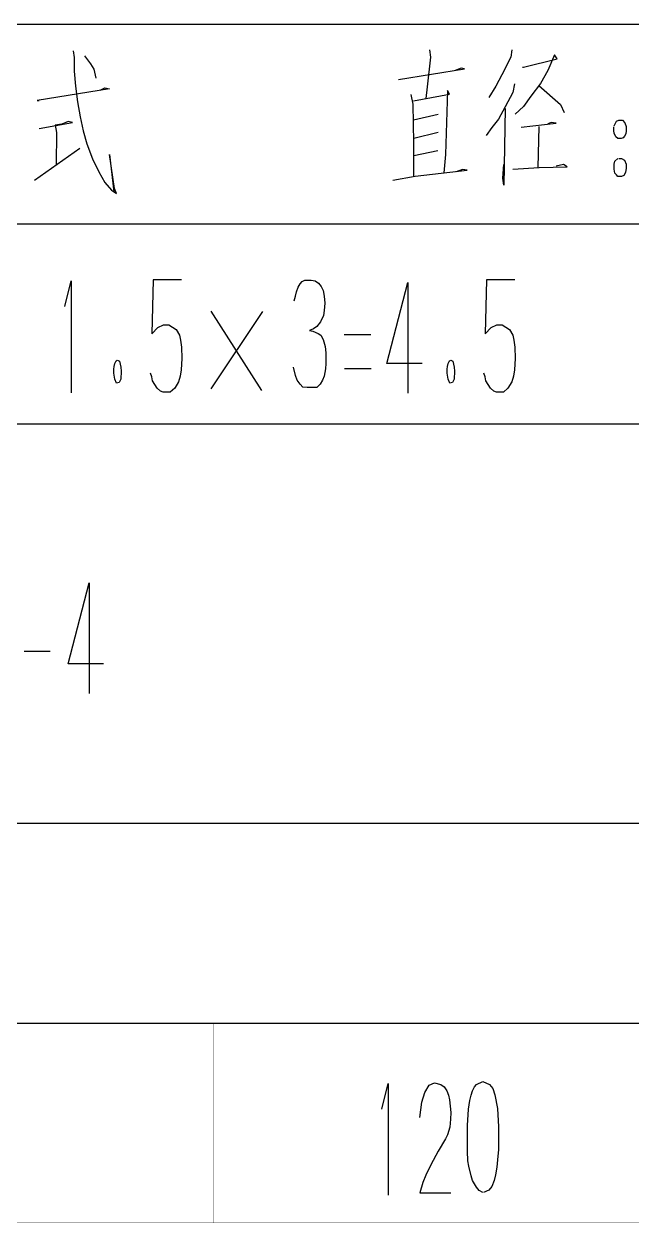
# Model space of a CAD drawing. Extents: x 0 to 2376, y 0 to 3364.
# Drawn here: x 1849.5 to 1934.7, y 2346.8 to 2514.8 of the extents above; entities that cross this region are included whole.
import ezdxf

# ---------------------------------------------------------------- set-up
doc = ezdxf.new("R2010")
doc.units = 0
doc.header["$MEASUREMENT"] = 0
doc.layers.add('6', color=7, linetype='Continuous')

msp = doc.modelspace()

# ---------------------------------------------------------------- linework, layer by layer
at = {"layer": '6'}
for p, q in [((1616, 2514.79), (2336, 2514.79)), ((1856.39, 2511.04), (1856.55, 2510.1)), ((1906.28, 2511.19), (1906.43, 2510.17)), ((1917.83, 2511.19), (1917.67, 2510.17)), ((1923.79, 2510.48), (1922.85, 2508.28)), ((1924.16, 2509.93), (1923.79, 2510.48)), ((1856.55, 2510.1), (1856.55, 2508.21)), ((1858.01, 2510.33), (1858.85, 2509.23)), ((1858.85, 2509.23), (1859.32, 2508.45)), ((1906.43, 2510.17), (1905.96, 2506.01)), ((1917.67, 2510.17), (1916.42, 2507.66)), ((1919.3, 2508.75), (1919.45, 2508.75)), ((1919.45, 2508.75), (1924.16, 2509.93)), ((1856.55, 2508.21), (1856.76, 2506.1)), ((1859.32, 2508.45), (1859.58, 2507.19)), ((1901.94, 2507.03), (1911.19, 2508.52)), ((1910.72, 2508.6), (1909.88, 2508.28)), ((1911.19, 2508.52), (1910.72, 2508.6)), ((1916.42, 2507.66), (1915.58, 2506.09)), ((1922.85, 2508.28), (1921.86, 2506.48)), ((1861.51, 2505.7), (1851.37, 2504.06)), ((1856.76, 2506.1), (1857.02, 2503.9)), ((1860.21, 2505.55), (1860.83, 2505.86)), ((1860.83, 2505.86), (1861.51, 2505.7)), ((1905.96, 2506.01), (1905.81, 2504.36)), ((1908.84, 2505.46), (1908.52, 2496.52)), ((1909.1, 2504.99), (1908.84, 2505.46)), ((1915.58, 2506.09), (1914.59, 2504.52)), ((1918.2, 2506.4), (1917.99, 2505.22)), ((1921.86, 2506.48), (1920.5, 2504.68)), ((1921.6, 2506.17), (1924.63, 2503.5)), ((1851.37, 2504.06), (1851.63, 2504.06)), ((1857.02, 2503.9), (1857.38, 2501.78)), ((1903.71, 2504.91), (1903.98, 2503.58)), ((1904.08, 2504.05), (1909.1, 2504.99)), ((1917.99, 2505.22), (1916.89, 2503.19)), ((1920.5, 2504.68), (1919.45, 2503.26)), ((1903.98, 2503.58), (1904.08, 2498.17)), ((1904.08, 2501.38), (1907.53, 2502.17)), ((1916.89, 2503.19), (1915.95, 2501.46)), ((1916.89, 2502.95), (1916.73, 2492.21)), ((1919.45, 2503.26), (1918.3, 2502.17)), ((1924.63, 2503.5), (1925.15, 2502.4)), ((1851.63, 2500.14), (1856.34, 2501)), ((1854.82, 2500.76), (1853.88, 2500.61)), ((1853.88, 2500.61), (1854.09, 2499.59)), ((1855.71, 2501.16), (1854.82, 2500.76)), ((1856.34, 2501), (1855.71, 2501.16)), ((1857.38, 2501.78), (1857.8, 2499.82)), ((1915.95, 2501.46), (1915.01, 2500.28)), ((1919.14, 2500.36), (1924.05, 2500.91)), ((1921.6, 2500.44), (1921.49, 2494.71)), ((1923.32, 2500.99), (1922.85, 2500.83)), ((1924.05, 2500.91), (1923.32, 2500.99)), ((1932.11, 2499.81), (1932.11, 2500.37)), ((1932.16, 2500.53), (1932.47, 2501.17)), ((1932.47, 2501.17), (1932.79, 2501.33)), ((1932.79, 2501.33), (1933.31, 2501.33)), ((1933.31, 2501.33), (1933.67, 2500.93)), ((1933.67, 2500.93), (1933.83, 2500.45)), ((1933.83, 2500.45), (1933.83, 2499.81)), ((1854.09, 2499.59), (1854.04, 2495.12)), ((1857.8, 2499.82), (1858.33, 2498.02)), ((1904.13, 2498.79), (1907.53, 2499.66)), ((1915.01, 2500.28), (1914.22, 2499.19)), ((1932.16, 2499.49), (1932.11, 2499.81)), ((1932.37, 2499.01), (1932.16, 2499.49)), ((1932.68, 2498.77), (1932.37, 2499.01)), ((1933.15, 2498.77), (1932.68, 2498.77)), ((1933.41, 2498.85), (1933.15, 2498.77)), ((1933.62, 2499.09), (1933.41, 2498.85)), ((1933.78, 2499.41), (1933.62, 2499.09)), ((1933.83, 2499.81), (1933.78, 2499.41)), ((1851, 2492.92), (1857.33, 2497.39)), ((1858.33, 2498.02), (1859.11, 2495.9)), ((1904.08, 2498.17), (1904.08, 2493.46)), ((1904.13, 2496.36), (1907.48, 2497.07)), ((1859.11, 2495.9), (1860, 2494.1)), ((1862.19, 2491.74), (1861.51, 2496.53)), ((1861.51, 2496.53), (1862.09, 2491.27)), ((1908.52, 2496.52), (1908.31, 2493.93)), ((1932.16, 2495.17), (1932.26, 2495.57)), ((1932.26, 2495.57), (1932.68, 2495.97)), ((1932.79, 2495.97), (1933.2, 2495.97)), ((1933.2, 2495.97), (1933.62, 2495.73)), ((1933.62, 2495.73), (1933.83, 2495.17)), ((1860, 2494.1), (1860.83, 2492.61)), ((1904.29, 2493.46), (1911.56, 2494.32)), ((1910.93, 2494.4), (1910.04, 2494.09)), ((1911.56, 2494.32), (1910.93, 2494.4)), ((1916.58, 2493.22), (1916.73, 2495.11)), ((1917.99, 2494.48), (1921.65, 2494.71)), ((1921.65, 2494.71), (1925.57, 2494.79)), ((1925.05, 2495.11), (1924.05, 2494.87)), ((1925.57, 2494.79), (1925.05, 2495.11)), ((1932.16, 2494.45), (1932.16, 2495.17)), ((1932.26, 2493.89), (1932.16, 2494.45)), ((1932.47, 2493.65), (1932.26, 2493.89)), ((1932.68, 2493.41), (1932.47, 2493.65)), ((1933.52, 2493.57), (1933.2, 2493.41)), ((1933.73, 2493.97), (1933.52, 2493.57)), ((1933.83, 2494.61), (1933.73, 2493.97)), ((1933.83, 2495.17), (1933.83, 2494.61)), ((1860.83, 2492.61), (1861.78, 2491.51)), ((1901.15, 2492.91), (1904.29, 2493.46)), ((1916.73, 2492.21), (1916.58, 2493.22)), ((1933.2, 2493.41), (1932.68, 2493.41)), ((1861.78, 2491.51), (1862.46, 2491.04)), ((1862.46, 2491.04), (1862.19, 2491.74)), ((1736, 2486.79), (2336, 2486.79)), ((1855.26, 2475.21), (1856.14, 2478.81)), ((1856.14, 2478.81), (1856.14, 2463.13)), ((1867.62, 2478.97), (1867.41, 2471.37)), ((1871.6, 2478.97), (1867.62, 2478.97)), ((1888.17, 2478.41), (1888.48, 2478.73)), ((1888.48, 2478.73), (1888.85, 2478.89)), ((1888.85, 2478.89), (1889.74, 2478.89)), ((1889.74, 2478.89), (1890.29, 2478.81)), ((1890.29, 2478.81), (1890.76, 2478.49)), ((1890.76, 2478.49), (1891.12, 2478.01)), ((1900.35, 2467.21), (1903.28, 2478.57)), ((1903.28, 2478.57), (1903.28, 2463.05)), ((1914.29, 2478.97), (1914.08, 2471.37)), ((1918.26, 2478.97), (1914.29, 2478.97)), ((1887.52, 2476.65), (1887.67, 2477.29)), ((1887.67, 2477.29), (1887.93, 2477.93)), ((1887.93, 2477.93), (1888.17, 2478.41)), ((1891.12, 2478.01), (1891.39, 2477.45)), ((1891.39, 2477.45), (1891.57, 2476.65)), ((1887.36, 2476.01), (1887.52, 2476.65)), ((1891.57, 2476.65), (1891.65, 2475.69)), ((1891.65, 2475.69), (1891.57, 2474.65)), ((1882.81, 2463.45), (1875.75, 2474.57)), ((1875.75, 2463.69), (1882.97, 2474.49)), ((1891.46, 2473.93), (1891.05, 2473.05)), ((1891.57, 2474.65), (1891.46, 2473.93)), ((1867.41, 2471.37), (1868.27, 2472.25)), ((1868.27, 2472.25), (1869.06, 2472.65)), ((1869.06, 2472.65), (1869.82, 2472.65)), ((1869.82, 2472.65), (1870.81, 2472.01)), ((1870.81, 2472.01), (1871.28, 2471.21)), ((1890.05, 2472.09), (1889.48, 2471.85)), ((1889.48, 2471.85), (1889.95, 2471.77)), ((1889.95, 2471.77), (1890.71, 2471.45)), ((1890.52, 2472.41), (1890.05, 2472.09)), ((1891.05, 2473.05), (1890.52, 2472.41)), ((1914.08, 2471.37), (1914.94, 2472.25)), ((1914.94, 2472.25), (1915.73, 2472.65)), ((1915.73, 2472.65), (1916.48, 2472.65)), ((1916.48, 2472.65), (1917.48, 2472.01)), ((1917.48, 2472.01), (1917.95, 2471.21)), ((1871.28, 2471.21), (1871.46, 2470.49)), ((1871.46, 2470.49), (1871.57, 2469.53)), ((1890.71, 2471.45), (1891.07, 2471.21)), ((1891.07, 2471.21), (1891.41, 2470.57)), ((1891.41, 2470.57), (1891.7, 2469.61)), ((1894.37, 2471.29), (1898.1, 2471.29)), ((1917.95, 2471.21), (1918.13, 2470.49)), ((1918.13, 2470.49), (1918.24, 2469.53)), ((1871.57, 2469.53), (1871.62, 2467.93)), ((1891.7, 2469.61), (1891.78, 2468.73)), ((1891.78, 2468.73), (1891.78, 2467.21)), ((1918.24, 2469.53), (1918.29, 2467.93)), ((1862.1, 2466.41), (1862.16, 2466.81)), ((1862.16, 2466.81), (1862.24, 2467.21)), ((1862.24, 2467.21), (1862.44, 2467.61)), ((1862.44, 2467.61), (1862.58, 2467.69)), ((1862.63, 2467.69), (1862.92, 2467.53)), ((1862.92, 2467.53), (1863.1, 2466.73)), ((1863.1, 2466.73), (1863.15, 2466.17)), ((1871.62, 2467.93), (1871.54, 2466.33)), ((1887.52, 2465.53), (1887.26, 2466.73)), ((1891.78, 2467.21), (1891.75, 2466.49)), ((1905.29, 2467.21), (1900.35, 2467.21)), ((1908.77, 2466.41), (1908.82, 2466.81)), ((1908.82, 2466.81), (1908.9, 2467.21)), ((1908.9, 2467.21), (1909.11, 2467.61)), ((1909.11, 2467.61), (1909.24, 2467.69)), ((1909.29, 2467.69), (1909.58, 2467.53)), ((1909.58, 2467.53), (1909.76, 2466.73)), ((1909.76, 2466.73), (1909.82, 2466.17)), ((1918.29, 2467.93), (1918.21, 2466.33)), ((1862.1, 2465.85), (1862.1, 2466.41)), ((1862.24, 2465.05), (1862.1, 2465.85)), ((1862.47, 2464.49), (1862.24, 2465.05)), ((1863.07, 2465.05), (1862.84, 2464.57)), ((1863.15, 2466.17), (1863.07, 2465.05)), ((1867.41, 2465.37), (1867.26, 2465.85)), ((1867.54, 2464.81), (1867.41, 2465.37)), ((1871.39, 2465.45), (1871.15, 2464.65)), ((1871.54, 2466.33), (1871.39, 2465.45)), ((1887.78, 2464.89), (1887.52, 2465.53)), ((1891.57, 2465.45), (1891.33, 2464.89)), ((1891.75, 2466.49), (1891.57, 2465.45)), ((1898.13, 2466.49), (1894.42, 2466.49)), ((1908.77, 2465.85), (1908.77, 2466.41)), ((1908.9, 2465.05), (1908.77, 2465.85)), ((1909.14, 2464.49), (1908.9, 2465.05)), ((1909.74, 2465.05), (1909.5, 2464.57)), ((1909.82, 2466.17), (1909.74, 2465.05)), ((1914.08, 2465.37), (1913.92, 2465.85)), ((1914.21, 2464.81), (1914.08, 2465.37)), ((1918.05, 2465.45), (1917.82, 2464.65)), ((1918.21, 2466.33), (1918.05, 2465.45)), ((1862.84, 2464.57), (1862.47, 2464.49)), ((1868.17, 2463.77), (1867.54, 2464.81)), ((1868.64, 2463.37), (1868.17, 2463.77)), ((1869.03, 2463.21), (1868.64, 2463.37)), ((1870.63, 2463.77), (1869.97, 2463.21)), ((1871.15, 2464.65), (1870.63, 2463.77)), ((1888.17, 2464.33), (1887.78, 2464.89)), ((1888.56, 2463.93), (1888.17, 2464.33)), ((1889.16, 2463.85), (1888.56, 2463.93)), ((1890.52, 2463.85), (1889.16, 2463.85)), ((1890.97, 2464.33), (1890.52, 2463.85)), ((1891.33, 2464.89), (1890.97, 2464.33)), ((1909.5, 2464.57), (1909.14, 2464.49)), ((1914.84, 2463.77), (1914.21, 2464.81)), ((1915.31, 2463.37), (1914.84, 2463.77)), ((1915.7, 2463.21), (1915.31, 2463.37)), ((1917.29, 2463.77), (1916.64, 2463.21)), ((1917.82, 2464.65), (1917.29, 2463.77)), ((1869.97, 2463.21), (1869.03, 2463.21)), ((1916.64, 2463.21), (1915.7, 2463.21)), ((1616, 2458.79), (2136, 2458.79)), ((1855.72, 2425.12), (1858.64, 2436.48)), ((1858.64, 2436.48), (1858.64, 2420.96)), ((1853.21, 2426.88), (1849.57, 2426.88)), ((1860.66, 2425.12), (1855.72, 2425.12)), ((1616, 2402.79), (2336, 2402.79)), ((1736, 2374.79), (2336, 2374.79)), ((1899.61, 2362.75), (1900.5, 2366.35)), ((1900.5, 2366.35), (1900.5, 2350.67)), ((1905.65, 2365.07), (1906.25, 2366.11)), ((1906.25, 2366.11), (1907.01, 2366.43)), ((1907.01, 2366.43), (1907.9, 2366.19)), ((1907.9, 2366.19), (1908.37, 2365.87)), ((1908.37, 2365.87), (1908.71, 2365.31)), ((1912.32, 2365.31), (1912.6, 2365.87)), ((1912.6, 2365.87), (1912.86, 2366.19)), ((1912.86, 2366.19), (1913.75, 2366.59)), ((1913.75, 2366.59), (1914.69, 2366.19)), ((1914.69, 2366.19), (1915.16, 2365.63)), ((1905.23, 2363.71), (1905.65, 2365.07)), ((1908.71, 2365.31), (1908.94, 2364.67)), ((1908.94, 2364.67), (1909.1, 2364.03)), ((1911.95, 2363.95), (1912.13, 2364.67)), ((1912.13, 2364.67), (1912.32, 2365.31)), ((1915.16, 2365.63), (1915.45, 2364.75)), ((1915.45, 2364.75), (1915.82, 2362.83)), ((1904.97, 2361.55), (1905.23, 2363.71)), ((1909.1, 2364.03), (1909.28, 2362.27)), ((1911.61, 2360.43), (1911.77, 2362.75)), ((1911.77, 2362.75), (1911.95, 2363.95)), ((1915.82, 2362.83), (1915.98, 2360.27)), ((1909.23, 2361.31), (1909.13, 2360.19)), ((1909.28, 2362.27), (1909.23, 2361.31)), ((1908.81, 2359.15), (1908.52, 2358.59)), ((1909.13, 2360.19), (1908.81, 2359.15)), ((1911.61, 2357.63), (1911.61, 2360.43)), ((1915.98, 2360.27), (1915.98, 2358.19)), ((1908.52, 2358.59), (1907.53, 2356.83)), ((1911.64, 2356.83), (1911.61, 2357.63)), ((1915.98, 2358.19), (1915.95, 2357.07)), ((1907.53, 2356.83), (1906.49, 2354.91)), ((1911.69, 2355.47), (1911.64, 2356.83)), ((1915.95, 2357.07), (1915.84, 2355.63)), ((1906.49, 2354.91), (1905.78, 2353.47)), ((1911.82, 2354.75), (1911.69, 2355.47)), ((1912.13, 2353.39), (1911.82, 2354.75)), ((1915.71, 2354.59), (1915.56, 2353.55)), ((1915.84, 2355.63), (1915.71, 2354.59)), ((1905.39, 2352.43), (1904.97, 2350.99)), ((1905.78, 2353.47), (1905.39, 2352.43)), ((1912.34, 2352.75), (1912.13, 2353.39)), ((1912.86, 2351.79), (1912.34, 2352.75)), ((1915.35, 2352.75), (1915.03, 2351.87)), ((1915.56, 2353.55), (1915.35, 2352.75)), ((1904.97, 2350.99), (1909.28, 2350.99)), ((1913.26, 2351.31), (1912.86, 2351.79)), ((1913.78, 2351.07), (1913.26, 2351.31)), ((1914.59, 2351.39), (1913.88, 2351.07)), ((1915.03, 2351.87), (1914.59, 2351.39))]:
    msp.add_line(p, q, dxfattribs=at)
at = {"layer": '6', "const_width": 0.03}
for points in [[(1893.12, 2514.79), (1893.12, 2486.79)], [(1876, 2374.79), (1876, 2346.79)], [(1616, 2346.79), (2336, 2346.79)]]:
    msp.add_lwpolyline(points, dxfattribs=at)

doc.saveas('drawing.dxf')
